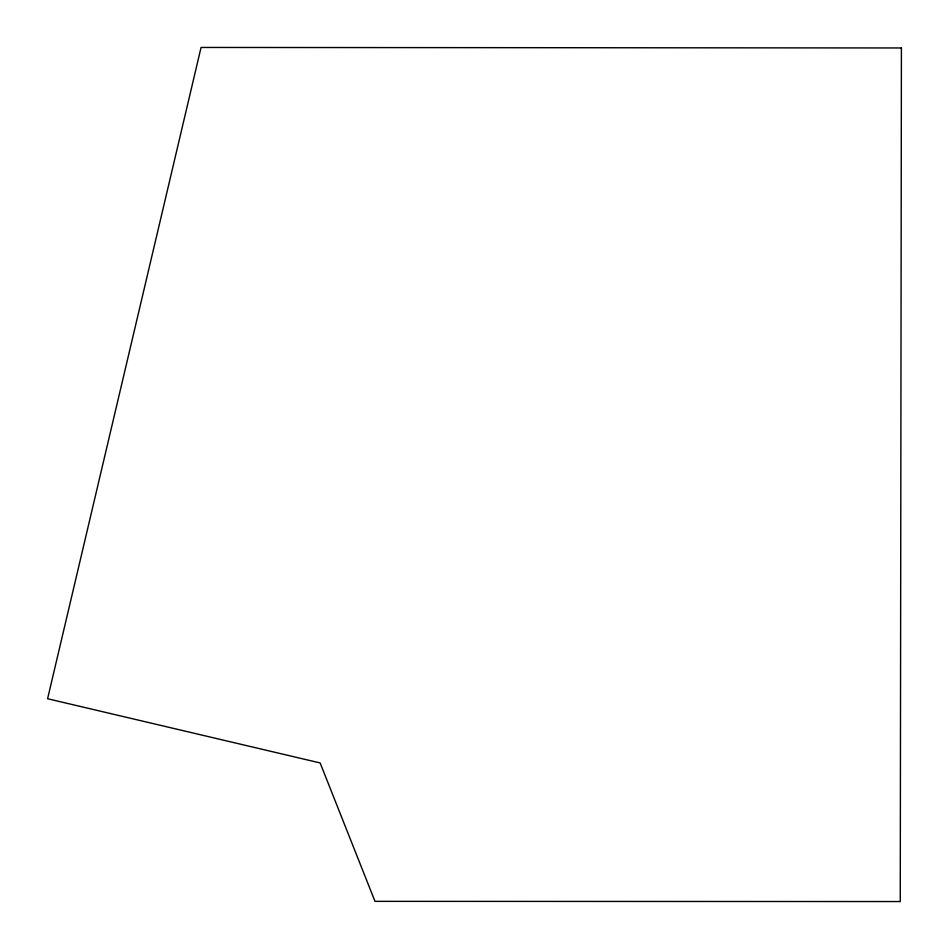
<?xml version="1.0" encoding="UTF-8"?>
<svg xmlns="http://www.w3.org/2000/svg" width="949" height="949" viewBox="0 0 949 949"><rect width="100%" height="100%" fill="white"/><g stroke="black" fill="none" stroke-linecap="round" stroke-linejoin="round"><path stroke-width="1.42" d="M901.408 47.96L900.257 901.55L374.985 901.348L320.145 762.949L47.592 698.737L201.058 47.45L901.408 47.96"/></g></svg>
